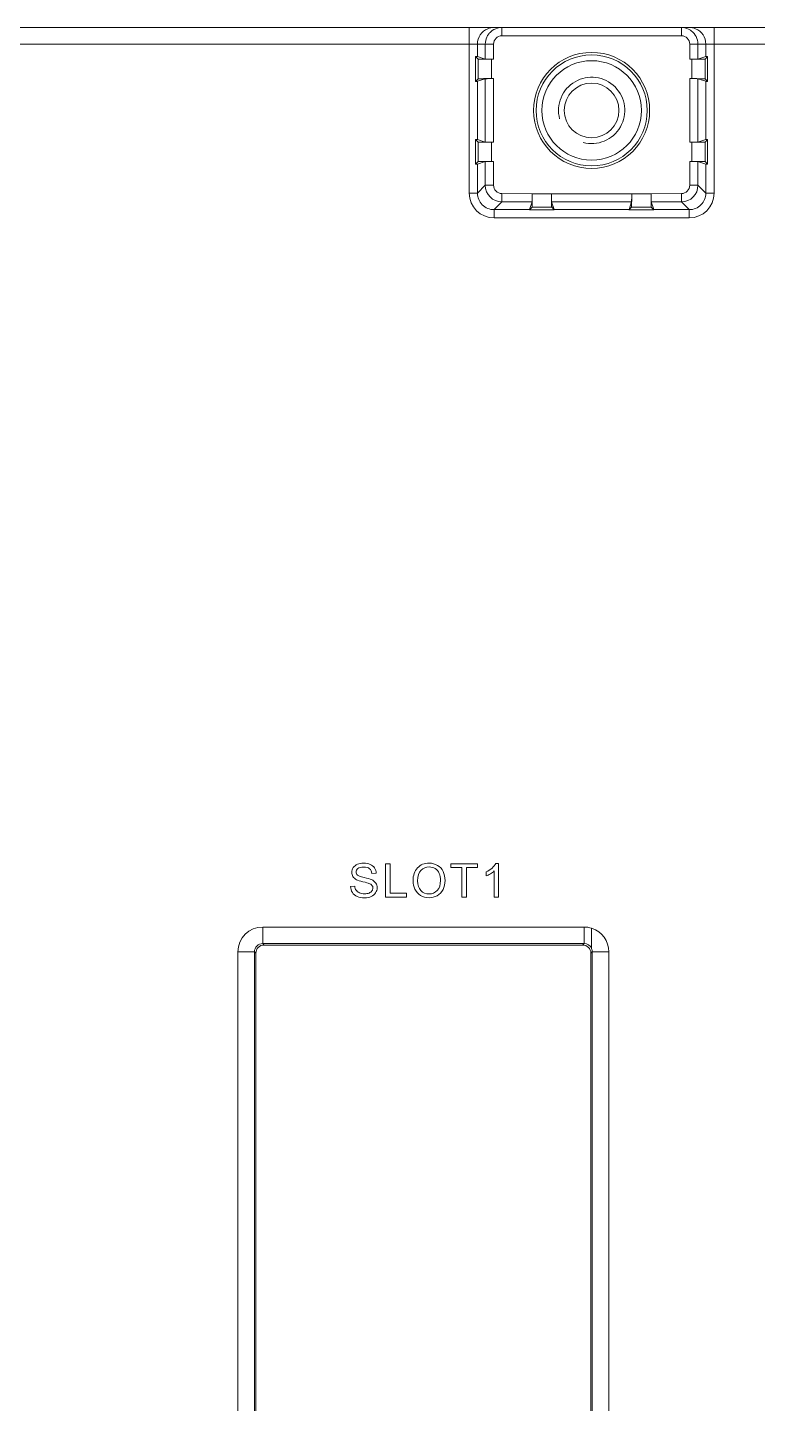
# Model space of a CAD drawing. Header units: millimetres. Extents: x 33157 to 59611, y -29750 to 1750.
# Drawn here: x 54985.7 to 55029.7, y -4279.7 to -4196.7 of the extents above; entities that cross this region are included whole.
import ezdxf

# ---------------------------------------------------------------- set-up
doc = ezdxf.new("R2010")
doc.units = ezdxf.units.MM
doc.layers.get('0').update_dxf_attribs({"lineweight": 18})

msp = doc.modelspace()

# ---------------------------------------------------------------- linework, layer by layer
at = {"lineweight": 9}
for p, q in [((55012.32, -4196.655), (55012.32, -4206.643)), ((55014.292, -4196.655), (55014.292, -4197.155)), ((55025.122, -4196.655), (55025.122, -4197.155)), ((55027.094, -4196.655), (55027.094, -4206.643)), ((55012.82, -4197.655), (55012.82, -4198.409)), ((55013.292, -4197.655), (55013.292, -4198.566)), ((55013.792, -4197.655), (55013.792, -4198.571)), ((55025.622, -4197.655), (55025.622, -4198.571)), ((55026.122, -4197.655), (55026.122, -4198.566)), ((55026.594, -4197.655), (55026.594, -4198.409)), ((55012.709, -4198.407), (55012.709, -4199.903)), ((55012.866, -4198.564), (55012.866, -4199.746)), ((55013.666, -4198.571), (55013.666, -4199.739)), ((55025.748, -4198.571), (55025.748, -4199.739)), ((55026.548, -4198.564), (55026.548, -4199.746)), ((55026.705, -4198.407), (55026.705, -4199.903)), ((55013.292, -4199.743), (55013.292, -4203.566)), ((55013.792, -4199.739), (55013.792, -4203.571)), ((55025.622, -4199.739), (55025.622, -4203.571)), ((55026.122, -4199.743), (55026.122, -4203.566)), ((55012.82, -4199.901), (55012.82, -4203.409)), ((55026.594, -4199.901), (55026.594, -4203.409)), ((55012.709, -4203.407), (55012.709, -4204.903)), ((55012.866, -4203.564), (55012.866, -4204.746)), ((55013.666, -4203.571), (55013.666, -4204.739)), ((55025.748, -4203.571), (55025.748, -4204.739)), ((55026.548, -4203.564), (55026.548, -4204.746)), ((55026.705, -4203.407), (55026.705, -4204.903)), ((55013.292, -4204.743), (55013.292, -4206.17)), ((55013.792, -4204.739), (55013.792, -4206.17)), ((55025.622, -4204.739), (55025.622, -4206.17)), ((55026.122, -4204.743), (55026.122, -4206.17)), ((55012.82, -4204.901), (55012.82, -4206.643)), ((55026.594, -4204.901), (55026.594, -4206.643)), ((55014.291, -4206.67), (55014.291, -4207.17)), ((55025.122, -4206.67), (55025.122, -4207.17)), ((55013.819, -4207.642), (55013.819, -4208.142)), ((55025.595, -4207.642), (55025.595, -4208.142)), ((54999.866, -4250.914), (54999.866, -4251.914)), ((55019.248, -4250.914), (55019.248, -4251.914)), ((54998.366, -4252.414), (54998.366, -4307.246)), ((54999.366, -4252.414), (54999.366, -4307.246)), ((54999.451, -4252.499), (54999.451, -4307.161)), ((55019.663, -4252.499), (55019.663, -4307.161)), ((55019.748, -4252.414), (55019.748, -4307.246)), ((55020.748, -4252.414), (55020.748, -4307.246))]:
    msp.add_line(p, q, dxfattribs=at)
for points in [[(54868.32, -4196.655), (54868.32, -4196.655), (55131.206, -4196.655), (55131.206, -4196.655)], [(55013.437, -4196.731), (55013.063, -4196.886), (55012.82, -4197.251), (55012.82, -4197.655)], [(55013.385, -4197.234), (55013.324, -4197.364), (55013.292, -4197.511), (55013.292, -4197.655)], [(55013.49, -4197.057), (55013.449, -4197.112), (55013.414, -4197.172), (55013.385, -4197.234)], [(55013.437, -4196.731), (55013.557, -4196.681), (55013.689, -4196.655), (55013.819, -4196.655)], [(55013.62, -4196.915), (55013.572, -4196.958), (55013.529, -4197.005), (55013.49, -4197.057)], [(55014.033, -4196.689), (55013.881, -4196.73), (55013.736, -4196.809), (55013.62, -4196.915)], [(55014.292, -4197.155), (55014.016, -4197.155), (55013.792, -4197.379), (55013.792, -4197.655)], [(55014.292, -4196.655), (55014.204, -4196.655), (55014.117, -4196.666), (55014.033, -4196.689)], [(55025.122, -4197.155), (55025.122, -4197.155), (55014.292, -4197.155), (55014.292, -4197.155)], [(55025.543, -4196.748), (55025.413, -4196.687), (55025.266, -4196.655), (55025.122, -4196.655)], [(55025.622, -4197.655), (55025.622, -4197.379), (55025.398, -4197.155), (55025.122, -4197.155)], [(55025.72, -4196.853), (55025.665, -4196.812), (55025.605, -4196.777), (55025.543, -4196.748)], [(55025.977, -4196.731), (55025.857, -4196.681), (55025.725, -4196.655), (55025.595, -4196.655)], [(55026.122, -4197.655), (55026.122, -4197.339), (55025.973, -4197.042), (55025.72, -4196.853)], [(55026.594, -4197.655), (55026.594, -4197.251), (55026.351, -4196.886), (55025.977, -4196.731)], [(54980.622, -4197.655), (54980.622, -4197.655), (55013.792, -4197.655), (55013.792, -4197.655)], [(55025.622, -4197.655), (55025.622, -4197.655), (55058.792, -4197.655), (55058.792, -4197.655)], [(55012.866, -4198.564), (55012.866, -4198.564), (55012.709, -4198.407), (55012.709, -4198.407)], [(55012.82, -4198.409), (55012.817, -4198.408), (55012.778, -4198.407), (55012.709, -4198.407)], [(55012.82, -4198.409), (55012.82, -4198.409), (55013.292, -4198.566), (55013.292, -4198.566)], [(55012.866, -4198.564), (55012.87, -4198.568), (55013.227, -4198.571), (55013.666, -4198.571)], [(55013.292, -4198.566), (55013.299, -4198.569), (55013.52, -4198.571), (55013.792, -4198.571)], [(55013.792, -4198.571), (55013.792, -4198.571), (55013.666, -4198.571), (55013.666, -4198.571)], [(55025.622, -4198.571), (55025.622, -4198.571), (55025.748, -4198.571), (55025.748, -4198.571)], [(55026.594, -4198.409), (55026.594, -4198.409), (55026.122, -4198.566), (55026.122, -4198.566)], [(55026.548, -4198.564), (55026.548, -4198.564), (55026.705, -4198.407), (55026.705, -4198.407)], [(55026.705, -4198.407), (55026.636, -4198.407), (55026.597, -4198.408), (55026.594, -4198.409)], [(55012.866, -4199.746), (55012.866, -4199.746), (55012.709, -4199.903), (55012.709, -4199.903)], [(55012.82, -4199.901), (55012.82, -4199.901), (55013.292, -4199.743), (55013.292, -4199.743)], [(55013.792, -4199.739), (55013.792, -4199.739), (55013.666, -4199.739), (55013.666, -4199.739)], [(55025.622, -4199.739), (55025.622, -4199.739), (55025.748, -4199.739), (55025.748, -4199.739)], [(55026.122, -4199.743), (55026.115, -4199.741), (55025.893, -4199.739), (55025.622, -4199.739)], [(55026.548, -4199.746), (55026.544, -4199.742), (55026.187, -4199.739), (55025.748, -4199.739)], [(55026.594, -4199.901), (55026.594, -4199.901), (55026.122, -4199.743), (55026.122, -4199.743)], [(55026.548, -4199.746), (55026.548, -4199.746), (55026.705, -4199.903), (55026.705, -4199.903)], [(55012.709, -4199.903), (55012.778, -4199.903), (55012.817, -4199.902), (55012.82, -4199.901)], [(55026.594, -4199.901), (55026.597, -4199.902), (55026.636, -4199.903), (55026.705, -4199.903)], [(55012.866, -4203.564), (55012.866, -4203.564), (55012.709, -4203.407), (55012.709, -4203.407)], [(55012.82, -4203.409), (55012.817, -4203.408), (55012.778, -4203.407), (55012.709, -4203.407)], [(55012.82, -4203.409), (55012.82, -4203.409), (55013.292, -4203.566), (55013.292, -4203.566)], [(55012.866, -4203.564), (55012.87, -4203.568), (55013.227, -4203.571), (55013.666, -4203.571)], [(55013.292, -4203.566), (55013.299, -4203.569), (55013.52, -4203.571), (55013.792, -4203.571)], [(55013.792, -4203.571), (55013.792, -4203.571), (55013.666, -4203.571), (55013.666, -4203.571)], [(55025.622, -4203.571), (55025.622, -4203.571), (55025.748, -4203.571), (55025.748, -4203.571)], [(55026.594, -4203.409), (55026.594, -4203.409), (55026.122, -4203.566), (55026.122, -4203.566)], [(55026.548, -4203.564), (55026.548, -4203.564), (55026.705, -4203.407), (55026.705, -4203.407)], [(55026.705, -4203.407), (55026.636, -4203.407), (55026.597, -4203.408), (55026.594, -4203.409)], [(55012.866, -4204.746), (55012.866, -4204.746), (55012.709, -4204.903), (55012.709, -4204.903)], [(55012.82, -4204.901), (55012.82, -4204.901), (55013.292, -4204.743), (55013.292, -4204.743)], [(55013.792, -4204.739), (55013.792, -4204.739), (55013.666, -4204.739), (55013.666, -4204.739)], [(55025.622, -4204.739), (55025.622, -4204.739), (55025.748, -4204.739), (55025.748, -4204.739)], [(55026.122, -4204.743), (55026.115, -4204.741), (55025.893, -4204.739), (55025.622, -4204.739)], [(55026.548, -4204.746), (55026.544, -4204.742), (55026.187, -4204.739), (55025.748, -4204.739)], [(55026.594, -4204.901), (55026.594, -4204.901), (55026.122, -4204.743), (55026.122, -4204.743)], [(55026.548, -4204.746), (55026.548, -4204.746), (55026.705, -4204.903), (55026.705, -4204.903)], [(55012.709, -4204.903), (55012.778, -4204.903), (55012.817, -4204.902), (55012.82, -4204.901)], [(55026.594, -4204.901), (55026.597, -4204.902), (55026.636, -4204.903), (55026.705, -4204.903)], [(55013.292, -4206.17), (55013.292, -4206.17), (55012.82, -4206.643), (55012.82, -4206.643)], [(55013.792, -4206.17), (55013.792, -4206.17), (55013.292, -4206.17), (55013.292, -4206.17)], [(55013.292, -4206.17), (55013.292, -4206.723), (55013.739, -4207.17), (55014.291, -4207.17)], [(55025.122, -4207.17), (55025.675, -4207.17), (55026.122, -4206.723), (55026.122, -4206.17)], [(55025.622, -4206.17), (55025.622, -4206.17), (55026.122, -4206.17), (55026.122, -4206.17)], [(55026.122, -4206.17), (55026.122, -4206.17), (55026.594, -4206.643), (55026.594, -4206.643)], [(55012.32, -4206.643), (55012.32, -4206.643), (55012.82, -4206.643), (55012.82, -4206.643)], [(55012.32, -4206.643), (55012.32, -4207.471), (55012.991, -4208.142), (55013.819, -4208.142)], [(55014.291, -4207.17), (55014.291, -4207.17), (55013.819, -4207.642), (55013.819, -4207.642)], [(55014.291, -4206.67), (55014.291, -4206.67), (55016.123, -4206.683), (55016.123, -4206.683)], [(55014.291, -4207.17), (55014.291, -4207.17), (55016.118, -4207.17), (55016.118, -4207.17)], [(55015.961, -4207.642), (55015.961, -4207.642), (55016.118, -4207.17), (55016.118, -4207.17)], [(55016.123, -4206.683), (55016.123, -4206.683), (55023.291, -4206.683), (55023.291, -4206.683)], [(55022.118, -4207.17), (55022.118, -4207.17), (55017.295, -4207.17), (55017.295, -4207.17)], [(55017.453, -4207.642), (55017.453, -4207.642), (55017.295, -4207.17), (55017.295, -4207.17)], [(55021.961, -4207.642), (55021.961, -4207.642), (55022.118, -4207.17), (55022.118, -4207.17)], [(55023.291, -4206.683), (55023.291, -4206.683), (55025.122, -4206.67), (55025.122, -4206.67)], [(55023.295, -4207.17), (55023.295, -4207.17), (55025.122, -4207.17), (55025.122, -4207.17)], [(55023.453, -4207.642), (55023.453, -4207.642), (55023.295, -4207.17), (55023.295, -4207.17)], [(55025.122, -4207.17), (55025.122, -4207.17), (55025.595, -4207.642), (55025.595, -4207.642)], [(55025.595, -4208.142), (55026.423, -4208.142), (55027.094, -4207.471), (55027.094, -4206.643)], [(55027.094, -4206.643), (55027.094, -4206.643), (55026.594, -4206.643), (55026.594, -4206.643)], [(55013.819, -4207.642), (55013.819, -4207.642), (55015.961, -4207.642), (55015.961, -4207.642)], [(55015.96, -4207.651), (55015.96, -4207.651), (55017.453, -4207.651), (55017.453, -4207.651)], [(55016.116, -4207.496), (55016.116, -4207.496), (55015.96, -4207.651), (55015.96, -4207.651)], [(55016.116, -4207.496), (55016.116, -4207.496), (55017.298, -4207.496), (55017.298, -4207.496)], [(55017.298, -4207.496), (55017.298, -4207.496), (55017.453, -4207.646), (55017.453, -4207.646)], [(55017.453, -4207.642), (55017.453, -4207.642), (55021.961, -4207.642), (55021.961, -4207.642)], [(55017.453, -4207.651), (55017.453, -4207.651), (55017.453, -4207.651), (55017.453, -4207.651)], [(55021.96, -4207.651), (55021.96, -4207.651), (55023.453, -4207.651), (55023.453, -4207.651)], [(55022.116, -4207.496), (55022.116, -4207.496), (55021.96, -4207.651), (55021.96, -4207.651)], [(55022.116, -4207.496), (55022.116, -4207.496), (55023.298, -4207.496), (55023.298, -4207.496)], [(55023.298, -4207.496), (55023.298, -4207.496), (55023.453, -4207.646), (55023.453, -4207.646)], [(55023.453, -4207.642), (55023.453, -4207.642), (55025.595, -4207.642), (55025.595, -4207.642)], [(55023.453, -4207.651), (55023.453, -4207.651), (55023.453, -4207.651), (55023.453, -4207.651)], [(55025.595, -4208.142), (55025.595, -4208.142), (55013.819, -4208.142), (55013.819, -4208.142)], [(54999.866, -4250.914), (54999.037, -4250.914), (54998.366, -4251.585), (54998.366, -4252.414)], [(54999.866, -4250.914), (54999.866, -4250.914), (55019.248, -4250.914), (55019.248, -4250.914)], [(55019.707, -4250.986), (55019.559, -4250.938), (55019.404, -4250.914), (55019.248, -4250.914)], [(55020.748, -4252.414), (55020.748, -4251.762), (55020.327, -4251.185), (55019.707, -4250.986)], [(54999.951, -4251.999), (54999.675, -4251.999), (54999.451, -4252.223), (54999.451, -4252.499)], [(54999.866, -4251.914), (54999.866, -4251.914), (55019.248, -4251.914), (55019.248, -4251.914)], [(54999.951, -4251.999), (54999.951, -4251.999), (55019.163, -4251.999), (55019.163, -4251.999)], [(54999.951, -4251.999), (54999.951, -4251.999), (54999.866, -4251.914), (54999.866, -4251.914)], [(55019.248, -4251.914), (55019.248, -4251.914), (55019.163, -4251.999), (55019.163, -4251.999)], [(55019.663, -4252.499), (55019.663, -4252.223), (55019.439, -4251.999), (55019.163, -4251.999)], [(55019.707, -4252.214), (55019.628, -4252.032), (55019.447, -4251.914), (55019.248, -4251.914)], [(54998.366, -4252.414), (54998.366, -4252.414), (54999.366, -4252.414), (54999.366, -4252.414)], [(54999.451, -4252.499), (54999.451, -4252.499), (54999.366, -4252.414), (54999.366, -4252.414)], [(55019.748, -4252.414), (55019.748, -4252.414), (55019.663, -4252.499), (55019.663, -4252.499)], [(55019.707, -4252.214), (55019.734, -4252.277), (55019.748, -4252.346), (55019.748, -4252.414)], [(55020.748, -4252.414), (55020.748, -4252.414), (55019.748, -4252.414), (55019.748, -4252.414)]]:
    msp.add_open_spline(points, degree=3, dxfattribs=at)
for points, knots in [([(55023.207, -4201.655), (55023.207, -4199.722), (55021.64, -4198.155), (55019.707, -4198.155), (55017.774, -4198.155), (55016.207, -4199.722), (55016.207, -4201.655), (55016.207, -4203.588), (55017.774, -4205.155), (55019.707, -4205.155), (55021.64, -4205.155), (55023.207, -4203.588), (55023.207, -4201.655)], [0, 0, 0, 0, 158387.978033, 158387.978033, 158387.978033, 316775.956066, 316775.956066, 316775.956066, 475163.9341, 475163.9341, 475163.9341, 633551.912133, 633551.912133, 633551.912133, 633551.912133]), ([(55023.057, -4201.655), (55023.057, -4199.805), (55021.557, -4198.305), (55019.707, -4198.305), (55017.857, -4198.305), (55016.357, -4199.805), (55016.357, -4201.655), (55016.357, -4203.505), (55017.857, -4205.005), (55019.707, -4205.005), (55021.557, -4205.005), (55023.057, -4203.505), (55023.057, -4201.655)], [0, 0, 0, 0, 158388.534817, 158388.534817, 158388.534817, 316777.069635, 316777.069635, 316777.069635, 475165.604452, 475165.604452, 475165.604452, 633554.13927, 633554.13927, 633554.13927, 633554.13927]), ([(55022.707, -4201.655), (55022.707, -4199.998), (55021.364, -4198.655), (55019.707, -4198.655), (55018.05, -4198.655), (55016.707, -4199.998), (55016.707, -4201.655), (55016.707, -4203.312), (55018.05, -4204.655), (55019.707, -4204.655), (55021.364, -4204.655), (55022.707, -4203.312), (55022.707, -4201.655)], [0, 0, 0, 0, 158389.834102, 158389.834102, 158389.834102, 316779.668203, 316779.668203, 316779.668203, 475169.502305, 475169.502305, 475169.502305, 633559.336406, 633559.336406, 633559.336406, 633559.336406]), ([(55025.72, -4198.571), (55025.825, -4198.571), (55025.929, -4198.571), (55026.033, -4198.57), (55026.08, -4198.57), (55026.128, -4198.57), (55026.175, -4198.57), (55026.217, -4198.57), (55026.259, -4198.569), (55026.301, -4198.569), (55026.336, -4198.568), (55026.37, -4198.567), (55026.405, -4198.568), (55026.431, -4198.568), (55026.457, -4198.569), (55026.482, -4198.567), (55026.498, -4198.565), (55026.513, -4198.562), (55026.531, -4198.565), (55026.537, -4198.566), (55026.544, -4198.568), (55026.548, -4198.564)], [0, 0, 0, 0, 149433.431121, 149433.431121, 149433.431121, 298866.862242, 298866.862242, 298866.862242, 448300.293363, 448300.293363, 448300.293363, 597733.724484, 597733.724484, 597733.724484, 747167.155605, 747167.155605, 747167.155605, 896600.586726, 896600.586726, 896600.586726, 1046034.017847, 1046034.017847, 1046034.017847, 1046034.017847]), ([(55025.72, -4198.571), (55025.772, -4198.571), (55025.822, -4198.57), (55025.874, -4198.57), (55025.917, -4198.57), (55025.96, -4198.571), (55026.003, -4198.569), (55026.031, -4198.568), (55026.06, -4198.566), (55026.089, -4198.568), (55026.1, -4198.569), (55026.112, -4198.57), (55026.122, -4198.566)], [0, 0, 0, 0, 158413.245207, 158413.245207, 158413.245207, 316826.490413, 316826.490413, 316826.490413, 475239.73562, 475239.73562, 475239.73562, 633652.980827, 633652.980827, 633652.980827, 633652.980827]), ([(55013.693, -4199.739), (55013.589, -4199.739), (55013.485, -4199.739), (55013.381, -4199.74), (55013.333, -4199.74), (55013.286, -4199.74), (55013.238, -4199.74), (55013.196, -4199.74), (55013.154, -4199.74), (55013.113, -4199.741), (55013.078, -4199.742), (55013.044, -4199.742), (55013.009, -4199.742), (55012.983, -4199.742), (55012.956, -4199.741), (55012.931, -4199.743), (55012.916, -4199.745), (55012.901, -4199.747), (55012.883, -4199.745), (55012.877, -4199.744), (55012.87, -4199.742), (55012.866, -4199.746)], [0, 0, 0, 0, 149400.872289, 149400.872289, 149400.872289, 298801.744578, 298801.744578, 298801.744578, 448202.616868, 448202.616868, 448202.616868, 597603.489157, 597603.489157, 597603.489157, 747004.361446, 747004.361446, 747004.361446, 896405.233735, 896405.233735, 896405.233735, 1045806.106025, 1045806.106025, 1045806.106025, 1045806.106025]), ([(55013.693, -4199.739), (55013.642, -4199.739), (55013.591, -4199.74), (55013.54, -4199.74), (55013.497, -4199.74), (55013.454, -4199.739), (55013.411, -4199.741), (55013.382, -4199.742), (55013.354, -4199.744), (55013.325, -4199.742), (55013.313, -4199.741), (55013.302, -4199.74), (55013.292, -4199.743)], [0, 0, 0, 0, 158380.508043, 158380.508043, 158380.508043, 316761.016086, 316761.016086, 316761.016086, 475141.524129, 475141.524129, 475141.524129, 633522.032172, 633522.032172, 633522.032172, 633522.032172]), ([(55019.189, -4203.587), (55020.064, -4203.821), (55020.986, -4203.439), (55021.439, -4202.655), (55021.892, -4201.871), (55021.761, -4200.881), (55021.121, -4200.241), (55020.481, -4199.601), (55019.491, -4199.47), (55018.707, -4199.923), (55017.923, -4200.375), (55017.541, -4201.298), (55017.775, -4202.173)], [0, 0, 0, 0, 158397.050767, 158397.050767, 158397.050767, 316794.101534, 316794.101534, 316794.101534, 475191.152301, 475191.152301, 475191.152301, 633588.203067, 633588.203067, 633588.203067, 633588.203067]), ([(55021.357, -4201.655), (55021.357, -4200.744), (55020.618, -4200.005), (55019.707, -4200.005), (55018.796, -4200.005), (55018.057, -4200.744), (55018.057, -4201.655), (55018.057, -4202.566), (55018.796, -4203.305), (55019.707, -4203.305), (55020.618, -4203.305), (55021.357, -4202.566), (55021.357, -4201.655)], [0, 0, 0, 0, 158394.845913, 158394.845913, 158394.845913, 316789.691825, 316789.691825, 316789.691825, 475184.537738, 475184.537738, 475184.537738, 633579.38365, 633579.38365, 633579.38365, 633579.38365]), ([(55025.72, -4203.571), (55025.825, -4203.571), (55025.929, -4203.571), (55026.033, -4203.57), (55026.08, -4203.57), (55026.128, -4203.57), (55026.175, -4203.57), (55026.217, -4203.57), (55026.259, -4203.569), (55026.301, -4203.569), (55026.336, -4203.568), (55026.37, -4203.567), (55026.405, -4203.568), (55026.431, -4203.568), (55026.457, -4203.569), (55026.482, -4203.567), (55026.498, -4203.565), (55026.513, -4203.562), (55026.531, -4203.565), (55026.537, -4203.566), (55026.544, -4203.568), (55026.548, -4203.564)], [0, 0, 0, 0, 149440.269548, 149440.269548, 149440.269548, 298880.539097, 298880.539097, 298880.539097, 448320.808645, 448320.808645, 448320.808645, 597761.078194, 597761.078194, 597761.078194, 747201.347742, 747201.347742, 747201.347742, 896641.617291, 896641.617291, 896641.617291, 1046081.886839, 1046081.886839, 1046081.886839, 1046081.886839]), ([(55025.72, -4203.571), (55025.772, -4203.571), (55025.822, -4203.57), (55025.874, -4203.57), (55025.917, -4203.57), (55025.96, -4203.571), (55026.003, -4203.569), (55026.031, -4203.568), (55026.06, -4203.566), (55026.089, -4203.568), (55026.1, -4203.569), (55026.112, -4203.57), (55026.122, -4203.566)], [0, 0, 0, 0, 158420.87588, 158420.87588, 158420.87588, 316841.75176, 316841.75176, 316841.75176, 475262.62764, 475262.62764, 475262.62764, 633683.503521, 633683.503521, 633683.503521, 633683.503521]), ([(55013.693, -4204.739), (55013.589, -4204.739), (55013.485, -4204.739), (55013.381, -4204.74), (55013.333, -4204.74), (55013.286, -4204.74), (55013.238, -4204.74), (55013.196, -4204.74), (55013.154, -4204.74), (55013.113, -4204.741), (55013.078, -4204.742), (55013.044, -4204.742), (55013.009, -4204.742), (55012.983, -4204.742), (55012.956, -4204.741), (55012.931, -4204.743), (55012.916, -4204.745), (55012.901, -4204.747), (55012.883, -4204.745), (55012.877, -4204.744), (55012.87, -4204.742), (55012.866, -4204.746)], [0, 0, 0, 0, 149407.711033, 149407.711033, 149407.711033, 298815.422065, 298815.422065, 298815.422065, 448223.133098, 448223.133098, 448223.133098, 597630.84413, 597630.84413, 597630.84413, 747038.555163, 747038.555163, 747038.555163, 896446.266196, 896446.266196, 896446.266196, 1045853.977228, 1045853.977228, 1045853.977228, 1045853.977228]), ([(55013.693, -4204.739), (55013.642, -4204.739), (55013.591, -4204.74), (55013.54, -4204.74), (55013.497, -4204.74), (55013.454, -4204.739), (55013.411, -4204.741), (55013.382, -4204.742), (55013.354, -4204.744), (55013.325, -4204.742), (55013.313, -4204.741), (55013.302, -4204.74), (55013.292, -4204.743)], [0, 0, 0, 0, 158388.139052, 158388.139052, 158388.139052, 316776.278104, 316776.278104, 316776.278104, 475164.417156, 475164.417156, 475164.417156, 633552.556209, 633552.556209, 633552.556209, 633552.556209]), ([(55013.792, -4206.17), (55013.792, -4206.303), (55013.844, -4206.43), (55013.938, -4206.524), (55014.032, -4206.618), (55014.159, -4206.67), (55014.291, -4206.67)], [0, 0, 0, 0, 178627.012382, 178627.012382, 178627.012382, 357254.024765, 357254.024765, 357254.024765, 357254.024765]), ([(55025.122, -4206.67), (55025.255, -4206.67), (55025.382, -4206.618), (55025.476, -4206.524), (55025.57, -4206.43), (55025.622, -4206.303), (55025.622, -4206.17)], [0, 0, 0, 0, 178662.894555, 178662.894555, 178662.894555, 357325.78911, 357325.78911, 357325.78911, 357325.78911]), ([(55012.82, -4206.643), (55012.82, -4206.908), (55012.925, -4207.162), (55013.112, -4207.35), (55013.3, -4207.537), (55013.554, -4207.642), (55013.819, -4207.642)], [0, 0, 0, 0, 178625.396152, 178625.396152, 178625.396152, 357250.792305, 357250.792305, 357250.792305, 357250.792305]), ([(55016.116, -4207.496), (55016.12, -4207.492), (55016.118, -4207.485), (55016.117, -4207.479), (55016.114, -4207.462), (55016.117, -4207.447), (55016.118, -4207.432), (55016.121, -4207.408), (55016.12, -4207.382), (55016.12, -4207.356), (55016.119, -4207.322), (55016.12, -4207.288), (55016.121, -4207.255), (55016.121, -4207.214), (55016.121, -4207.173), (55016.122, -4207.132), (55016.122, -4207.085), (55016.122, -4207.038), (55016.122, -4206.992), (55016.123, -4206.889), (55016.123, -4206.786), (55016.123, -4206.683)], [0, 0, 0, 0, 149419.471397, 149419.471397, 149419.471397, 298838.942794, 298838.942794, 298838.942794, 448258.41419, 448258.41419, 448258.41419, 597677.885587, 597677.885587, 597677.885587, 747097.356984, 747097.356984, 747097.356984, 896516.828381, 896516.828381, 896516.828381, 1045936.299777, 1045936.299777, 1045936.299777, 1045936.299777]), ([(55016.123, -4206.683), (55016.123, -4206.745), (55016.122, -4206.806), (55016.122, -4206.867), (55016.123, -4206.92), (55016.123, -4206.972), (55016.121, -4207.024), (55016.12, -4207.059), (55016.118, -4207.094), (55016.12, -4207.13), (55016.121, -4207.143), (55016.123, -4207.157), (55016.118, -4207.17)], [0, 0, 0, 0, 158398.79174, 158398.79174, 158398.79174, 316797.58348, 316797.58348, 316797.58348, 475196.37522, 475196.37522, 475196.37522, 633595.166959, 633595.166959, 633595.166959, 633595.166959]), ([(55017.291, -4206.683), (55017.291, -4206.786), (55017.291, -4206.889), (55017.292, -4206.992), (55017.292, -4207.038), (55017.292, -4207.085), (55017.292, -4207.132), (55017.292, -4207.173), (55017.292, -4207.214), (55017.293, -4207.255), (55017.294, -4207.288), (55017.294, -4207.322), (55017.294, -4207.356), (55017.294, -4207.382), (55017.293, -4207.408), (55017.295, -4207.432), (55017.297, -4207.447), (55017.299, -4207.462), (55017.297, -4207.479), (55017.296, -4207.485), (55017.294, -4207.492), (55017.298, -4207.496)], [0, 0, 0, 0, 149421.805588, 149421.805588, 149421.805588, 298843.611175, 298843.611175, 298843.611175, 448265.416763, 448265.416763, 448265.416763, 597687.222351, 597687.222351, 597687.222351, 747109.027939, 747109.027939, 747109.027939, 896530.833526, 896530.833526, 896530.833526, 1045952.639114, 1045952.639114, 1045952.639114, 1045952.639114]), ([(55017.291, -4206.683), (55017.291, -4206.745), (55017.292, -4206.806), (55017.291, -4206.867), (55017.291, -4206.92), (55017.29, -4206.972), (55017.292, -4207.024), (55017.294, -4207.059), (55017.296, -4207.094), (55017.294, -4207.13), (55017.293, -4207.143), (55017.291, -4207.157), (55017.295, -4207.17)], [0, 0, 0, 0, 158402.026419, 158402.026419, 158402.026419, 316804.052837, 316804.052837, 316804.052837, 475206.079256, 475206.079256, 475206.079256, 633608.105675, 633608.105675, 633608.105675, 633608.105675]), ([(55022.116, -4207.496), (55022.12, -4207.492), (55022.118, -4207.485), (55022.117, -4207.479), (55022.114, -4207.462), (55022.117, -4207.447), (55022.118, -4207.432), (55022.121, -4207.408), (55022.12, -4207.382), (55022.12, -4207.356), (55022.119, -4207.322), (55022.12, -4207.288), (55022.121, -4207.255), (55022.121, -4207.214), (55022.121, -4207.173), (55022.122, -4207.132), (55022.122, -4207.085), (55022.122, -4207.038), (55022.122, -4206.992), (55022.123, -4206.889), (55022.123, -4206.786), (55022.123, -4206.683)], [0, 0, 0, 0, 149435.139297, 149435.139297, 149435.139297, 298870.278595, 298870.278595, 298870.278595, 448305.417892, 448305.417892, 448305.417892, 597740.557189, 597740.557189, 597740.557189, 747175.696487, 747175.696487, 747175.696487, 896610.835784, 896610.835784, 896610.835784, 1046045.975081, 1046045.975081, 1046045.975081, 1046045.975081]), ([(55022.123, -4206.683), (55022.123, -4206.745), (55022.122, -4206.806), (55022.122, -4206.867), (55022.123, -4206.92), (55022.123, -4206.972), (55022.121, -4207.024), (55022.12, -4207.059), (55022.118, -4207.094), (55022.12, -4207.13), (55022.121, -4207.143), (55022.123, -4207.157), (55022.118, -4207.17)], [0, 0, 0, 0, 158415.36629, 158415.36629, 158415.36629, 316830.73258, 316830.73258, 316830.73258, 475246.098871, 475246.098871, 475246.098871, 633661.465161, 633661.465161, 633661.465161, 633661.465161]), ([(55023.291, -4206.683), (55023.291, -4206.786), (55023.291, -4206.889), (55023.292, -4206.992), (55023.292, -4207.038), (55023.292, -4207.085), (55023.292, -4207.132), (55023.292, -4207.173), (55023.292, -4207.214), (55023.293, -4207.255), (55023.294, -4207.288), (55023.294, -4207.322), (55023.294, -4207.356), (55023.294, -4207.382), (55023.293, -4207.408), (55023.295, -4207.432), (55023.297, -4207.447), (55023.299, -4207.462), (55023.297, -4207.479), (55023.296, -4207.485), (55023.294, -4207.492), (55023.298, -4207.496)], [0, 0, 0, 0, 149437.47349, 149437.47349, 149437.47349, 298874.94698, 298874.94698, 298874.94698, 448312.42047, 448312.42047, 448312.42047, 597749.89396, 597749.89396, 597749.89396, 747187.36745, 747187.36745, 747187.36745, 896624.84094, 896624.84094, 896624.84094, 1046062.31443, 1046062.31443, 1046062.31443, 1046062.31443]), ([(55023.291, -4206.683), (55023.291, -4206.745), (55023.292, -4206.806), (55023.291, -4206.867), (55023.291, -4206.92), (55023.29, -4206.972), (55023.292, -4207.024), (55023.294, -4207.059), (55023.296, -4207.094), (55023.294, -4207.13), (55023.293, -4207.143), (55023.291, -4207.157), (55023.295, -4207.17)], [0, 0, 0, 0, 158418.60097, 158418.60097, 158418.60097, 316837.201941, 316837.201941, 316837.201941, 475255.802911, 475255.802911, 475255.802911, 633674.403882, 633674.403882, 633674.403882, 633674.403882]), ([(55025.595, -4207.642), (55025.86, -4207.642), (55026.114, -4207.537), (55026.302, -4207.35), (55026.489, -4207.162), (55026.594, -4206.908), (55026.594, -4206.643)], [0, 0, 0, 0, 178666.360083, 178666.360083, 178666.360083, 357332.720166, 357332.720166, 357332.720166, 357332.720166]), ([(55019.707, -4252.039), (55019.707, -4251.97), (55019.707, -4251.901), (55019.707, -4251.832), (55019.707, -4251.55), (55019.706, -4251.268), (55019.707, -4250.986)], [0, 0, 0, 0, 178723.089682, 178723.089682, 178723.089682, 357446.179365, 357446.179365, 357446.179365, 357446.179365]), ([(54999.866, -4251.914), (54999.733, -4251.914), (54999.606, -4251.966), (54999.512, -4252.06), (54999.418, -4252.154), (54999.366, -4252.281), (54999.366, -4252.414)], [0, 0, 0, 0, 178660.610498, 178660.610498, 178660.610498, 357321.220997, 357321.220997, 357321.220997, 357321.220997]), ([(55019.707, -4252.214), (55019.701, -4252.196), (55019.705, -4252.176), (55019.707, -4252.156), (55019.711, -4252.116), (55019.707, -4252.078), (55019.707, -4252.039)], [0, 0, 0, 0, 178724.003627, 178724.003627, 178724.003627, 357448.007254, 357448.007254, 357448.007254, 357448.007254])]:
    msp.add_open_spline(points, degree=3, knots=knots, dxfattribs=at)
for points, knots in [([(55005.162, -4248.466), (55005.162, -4248.466), (55005.413, -4248.443), (55005.413, -4248.443), (55005.425, -4248.545), (55005.453, -4248.628), (55005.496, -4248.694), (55005.54, -4248.759), (55005.608, -4248.811), (55005.7, -4248.852), (55005.791, -4248.892), (55005.895, -4248.912), (55006.009, -4248.912), (55006.112, -4248.912), (55006.201, -4248.897), (55006.279, -4248.866), (55006.358, -4248.836), (55006.415, -4248.794), (55006.453, -4248.741), (55006.492, -4248.687), (55006.511, -4248.63), (55006.511, -4248.568), (55006.511, -4248.505), (55006.493, -4248.449), (55006.456, -4248.402), (55006.419, -4248.355), (55006.358, -4248.315), (55006.274, -4248.283), (55006.22, -4248.262), (55006.1, -4248.229), (55005.914, -4248.185), (55005.728, -4248.14), (55005.598, -4248.098), (55005.524, -4248.059), (55005.428, -4248.008), (55005.356, -4247.945), (55005.309, -4247.87), (55005.262, -4247.795), (55005.238, -4247.711), (55005.238, -4247.618), (55005.238, -4247.516), (55005.267, -4247.42), (55005.325, -4247.332), (55005.383, -4247.243), (55005.467, -4247.176), (55005.579, -4247.13), (55005.69, -4247.084), (55005.813, -4247.06), (55005.949, -4247.06), (55006.099, -4247.06), (55006.231, -4247.084), (55006.345, -4247.133), (55006.46, -4247.181), (55006.548, -4247.252), (55006.609, -4247.346), (55006.671, -4247.44), (55006.704, -4247.546), (55006.708, -4247.664), (55006.708, -4247.664), (55006.452, -4247.684), (55006.452, -4247.684), (55006.438, -4247.557), (55006.391, -4247.46), (55006.312, -4247.395), (55006.232, -4247.33), (55006.115, -4247.298), (55005.96, -4247.298), (55005.798, -4247.298), (55005.68, -4247.327), (55005.606, -4247.386), (55005.532, -4247.446), (55005.495, -4247.517), (55005.495, -4247.601), (55005.495, -4247.673), (55005.521, -4247.733), (55005.573, -4247.78), (55005.625, -4247.827), (55005.759, -4247.875), (55005.977, -4247.924), (55006.194, -4247.973), (55006.343, -4248.016), (55006.424, -4248.053), (55006.541, -4248.107), (55006.628, -4248.175), (55006.684, -4248.259), (55006.74, -4248.341), (55006.768, -4248.437), (55006.768, -4248.545), (55006.768, -4248.653), (55006.737, -4248.753), (55006.676, -4248.848), (55006.614, -4248.943), (55006.526, -4249.017), (55006.411, -4249.07), (55006.295, -4249.123), (55006.166, -4249.149), (55006.022, -4249.149), (55005.839, -4249.149), (55005.686, -4249.122), (55005.563, -4249.069), (55005.439, -4249.016), (55005.343, -4248.936), (55005.273, -4248.829), (55005.202, -4248.722), (55005.166, -4248.601), (55005.162, -4248.466)], [0, 0, 0, 0, 140439.762852, 140439.762852, 140439.762852, 280879.525703, 280879.525703, 280879.525703, 421319.288555, 421319.288555, 421319.288555, 561759.051407, 561759.051407, 561759.051407, 702198.814259, 702198.814259, 702198.814259, 842638.57711, 842638.57711, 842638.57711, 983078.339962, 983078.339962, 983078.339962, 1123518.102814, 1123518.102814, 1123518.102814, 1263957.865665, 1263957.865665, 1263957.865665, 1404397.628517, 1404397.628517, 1404397.628517, 1544837.391369, 1544837.391369, 1544837.391369, 1685277.154221, 1685277.154221, 1685277.154221, 1825716.917072, 1825716.917072, 1825716.917072, 1966156.679924, 1966156.679924, 1966156.679924, 2106596.442776, 2106596.442776, 2106596.442776, 2247036.205627, 2247036.205627, 2247036.205627, 2387475.968479, 2387475.968479, 2387475.968479, 2527915.731331, 2527915.731331, 2527915.731331, 2668355.494183, 2668355.494183, 2668355.494183, 2808795.257034, 2808795.257034, 2808795.257034, 2949235.019886, 2949235.019886, 2949235.019886, 3089674.782738, 3089674.782738, 3089674.782738, 3230114.545589, 3230114.545589, 3230114.545589, 3370554.308441, 3370554.308441, 3370554.308441, 3510994.071293, 3510994.071293, 3510994.071293, 3651433.834144, 3651433.834144, 3651433.834144, 3791873.596996, 3791873.596996, 3791873.596996, 3932313.359848, 3932313.359848, 3932313.359848, 4072753.1227, 4072753.1227, 4072753.1227, 4213192.885551, 4213192.885551, 4213192.885551, 4353632.648403, 4353632.648403, 4353632.648403, 4494072.411255, 4494072.411255, 4494072.411255, 4634512.174106, 4634512.174106, 4634512.174106, 4774951.936958, 4774951.936958, 4774951.936958, 4915391.69981, 4915391.69981, 4915391.69981, 4915391.69981]), ([(55007.277, -4249.115), (55007.277, -4249.115), (55007.277, -4247.094), (55007.277, -4247.094), (55007.277, -4247.094), (55007.545, -4247.094), (55007.545, -4247.094), (55007.545, -4247.094), (55007.545, -4248.878), (55007.545, -4248.878), (55007.545, -4248.878), (55008.539, -4248.878), (55008.539, -4248.878), (55008.539, -4248.878), (55008.539, -4249.115), (55008.539, -4249.115), (55008.539, -4249.115), (55007.277, -4249.115), (55007.277, -4249.115)], [0, 0, 0, 0, 151688.162219, 151688.162219, 151688.162219, 303376.324438, 303376.324438, 303376.324438, 455064.486658, 455064.486658, 455064.486658, 606752.648877, 606752.648877, 606752.648877, 758440.811096, 758440.811096, 758440.811096, 910128.973315, 910128.973315, 910128.973315, 910128.973315]), ([(55008.933, -4248.132), (55008.933, -4247.797), (55009.023, -4247.534), (55009.204, -4247.345), (55009.384, -4247.155), (55009.616, -4247.06), (55009.901, -4247.06), (55010.088, -4247.06), (55010.256, -4247.105), (55010.406, -4247.194), (55010.555, -4247.283), (55010.67, -4247.407), (55010.748, -4247.567), (55010.827, -4247.726), (55010.866, -4247.906), (55010.866, -4248.108), (55010.866, -4248.313), (55010.825, -4248.496), (55010.742, -4248.657), (55010.659, -4248.819), (55010.542, -4248.941), (55010.391, -4249.024), (55010.239, -4249.108), (55010.075, -4249.149), (55009.9, -4249.149), (55009.709, -4249.149), (55009.539, -4249.103), (55009.389, -4249.011), (55009.24, -4248.919), (55009.126, -4248.794), (55009.049, -4248.635), (55008.972, -4248.477), (55008.933, -4248.309), (55008.933, -4248.132)], [0, 0, 0, 0, 145363.019455, 145363.019455, 145363.019455, 290726.03891, 290726.03891, 290726.03891, 436089.058366, 436089.058366, 436089.058366, 581452.077821, 581452.077821, 581452.077821, 726815.097276, 726815.097276, 726815.097276, 872178.116731, 872178.116731, 872178.116731, 1017541.136186, 1017541.136186, 1017541.136186, 1162904.155642, 1162904.155642, 1162904.155642, 1308267.175097, 1308267.175097, 1308267.175097, 1453630.194552, 1453630.194552, 1453630.194552, 1598993.214007, 1598993.214007, 1598993.214007, 1598993.214007]), ([(55011.881, -4249.115), (55011.881, -4249.115), (55011.881, -4247.331), (55011.881, -4247.331), (55011.881, -4247.331), (55011.215, -4247.331), (55011.215, -4247.331), (55011.215, -4247.331), (55011.215, -4247.094), (55011.215, -4247.094), (55011.215, -4247.094), (55012.815, -4247.094), (55012.815, -4247.094), (55012.815, -4247.094), (55012.815, -4247.331), (55012.815, -4247.331), (55012.815, -4247.331), (55012.149, -4247.331), (55012.149, -4247.331), (55012.149, -4247.331), (55012.149, -4249.115), (55012.149, -4249.115), (55012.149, -4249.115), (55011.881, -4249.115), (55011.881, -4249.115)], [0, 0, 0, 0, 148324.560151, 148324.560151, 148324.560151, 296649.120302, 296649.120302, 296649.120302, 444973.680453, 444973.680453, 444973.680453, 593298.240604, 593298.240604, 593298.240604, 741622.800755, 741622.800755, 741622.800755, 889947.360906, 889947.360906, 889947.360906, 1038271.921057, 1038271.921057, 1038271.921057, 1186596.481207, 1186596.481207, 1186596.481207, 1186596.481207]), ([(55014.08, -4249.115), (55014.08, -4249.115), (55013.832, -4249.115), (55013.832, -4249.115), (55013.832, -4249.115), (55013.832, -4247.534), (55013.832, -4247.534), (55013.772, -4247.591), (55013.694, -4247.648), (55013.597, -4247.705), (55013.5, -4247.762), (55013.412, -4247.805), (55013.335, -4247.833), (55013.335, -4247.833), (55013.335, -4247.593), (55013.335, -4247.593), (55013.474, -4247.528), (55013.595, -4247.449), (55013.699, -4247.356), (55013.803, -4247.263), (55013.877, -4247.173), (55013.92, -4247.086), (55013.92, -4247.086), (55014.08, -4247.086), (55014.08, -4247.086), (55014.08, -4247.086), (55014.08, -4249.115), (55014.08, -4249.115)], [0, 0, 0, 0, 146964.678227, 146964.678227, 146964.678227, 293929.356454, 293929.356454, 293929.356454, 440894.034681, 440894.034681, 440894.034681, 587858.712908, 587858.712908, 587858.712908, 734823.391135, 734823.391135, 734823.391135, 881788.069362, 881788.069362, 881788.069362, 1028752.747589, 1028752.747589, 1028752.747589, 1175717.425816, 1175717.425816, 1175717.425816, 1322682.104043, 1322682.104043, 1322682.104043, 1322682.104043]), ([(55009.21, -4248.136), (55009.21, -4248.379), (55009.275, -4248.571), (55009.406, -4248.711), (55009.537, -4248.85), (55009.701, -4248.92), (55009.898, -4248.92), (55010.1, -4248.92), (55010.265, -4248.85), (55010.395, -4248.709), (55010.525, -4248.568), (55010.59, -4248.367), (55010.59, -4248.108), (55010.59, -4247.943), (55010.562, -4247.8), (55010.506, -4247.678), (55010.451, -4247.555), (55010.37, -4247.46), (55010.263, -4247.393), (55010.156, -4247.326), (55010.036, -4247.292), (55009.903, -4247.292), (55009.713, -4247.292), (55009.551, -4247.357), (55009.414, -4247.487), (55009.278, -4247.616), (55009.21, -4247.833), (55009.21, -4248.136)], [0, 0, 0, 0, 146955.913335, 146955.913335, 146955.913335, 293911.826669, 293911.826669, 293911.826669, 440867.740004, 440867.740004, 440867.740004, 587823.653338, 587823.653338, 587823.653338, 734779.566673, 734779.566673, 734779.566673, 881735.480007, 881735.480007, 881735.480007, 1028691.393342, 1028691.393342, 1028691.393342, 1175647.306676, 1175647.306676, 1175647.306676, 1322603.220011, 1322603.220011, 1322603.220011, 1322603.220011])]:
    msp.add_open_spline(points, degree=3, knots=knots)

doc.saveas('drawing.dxf')
